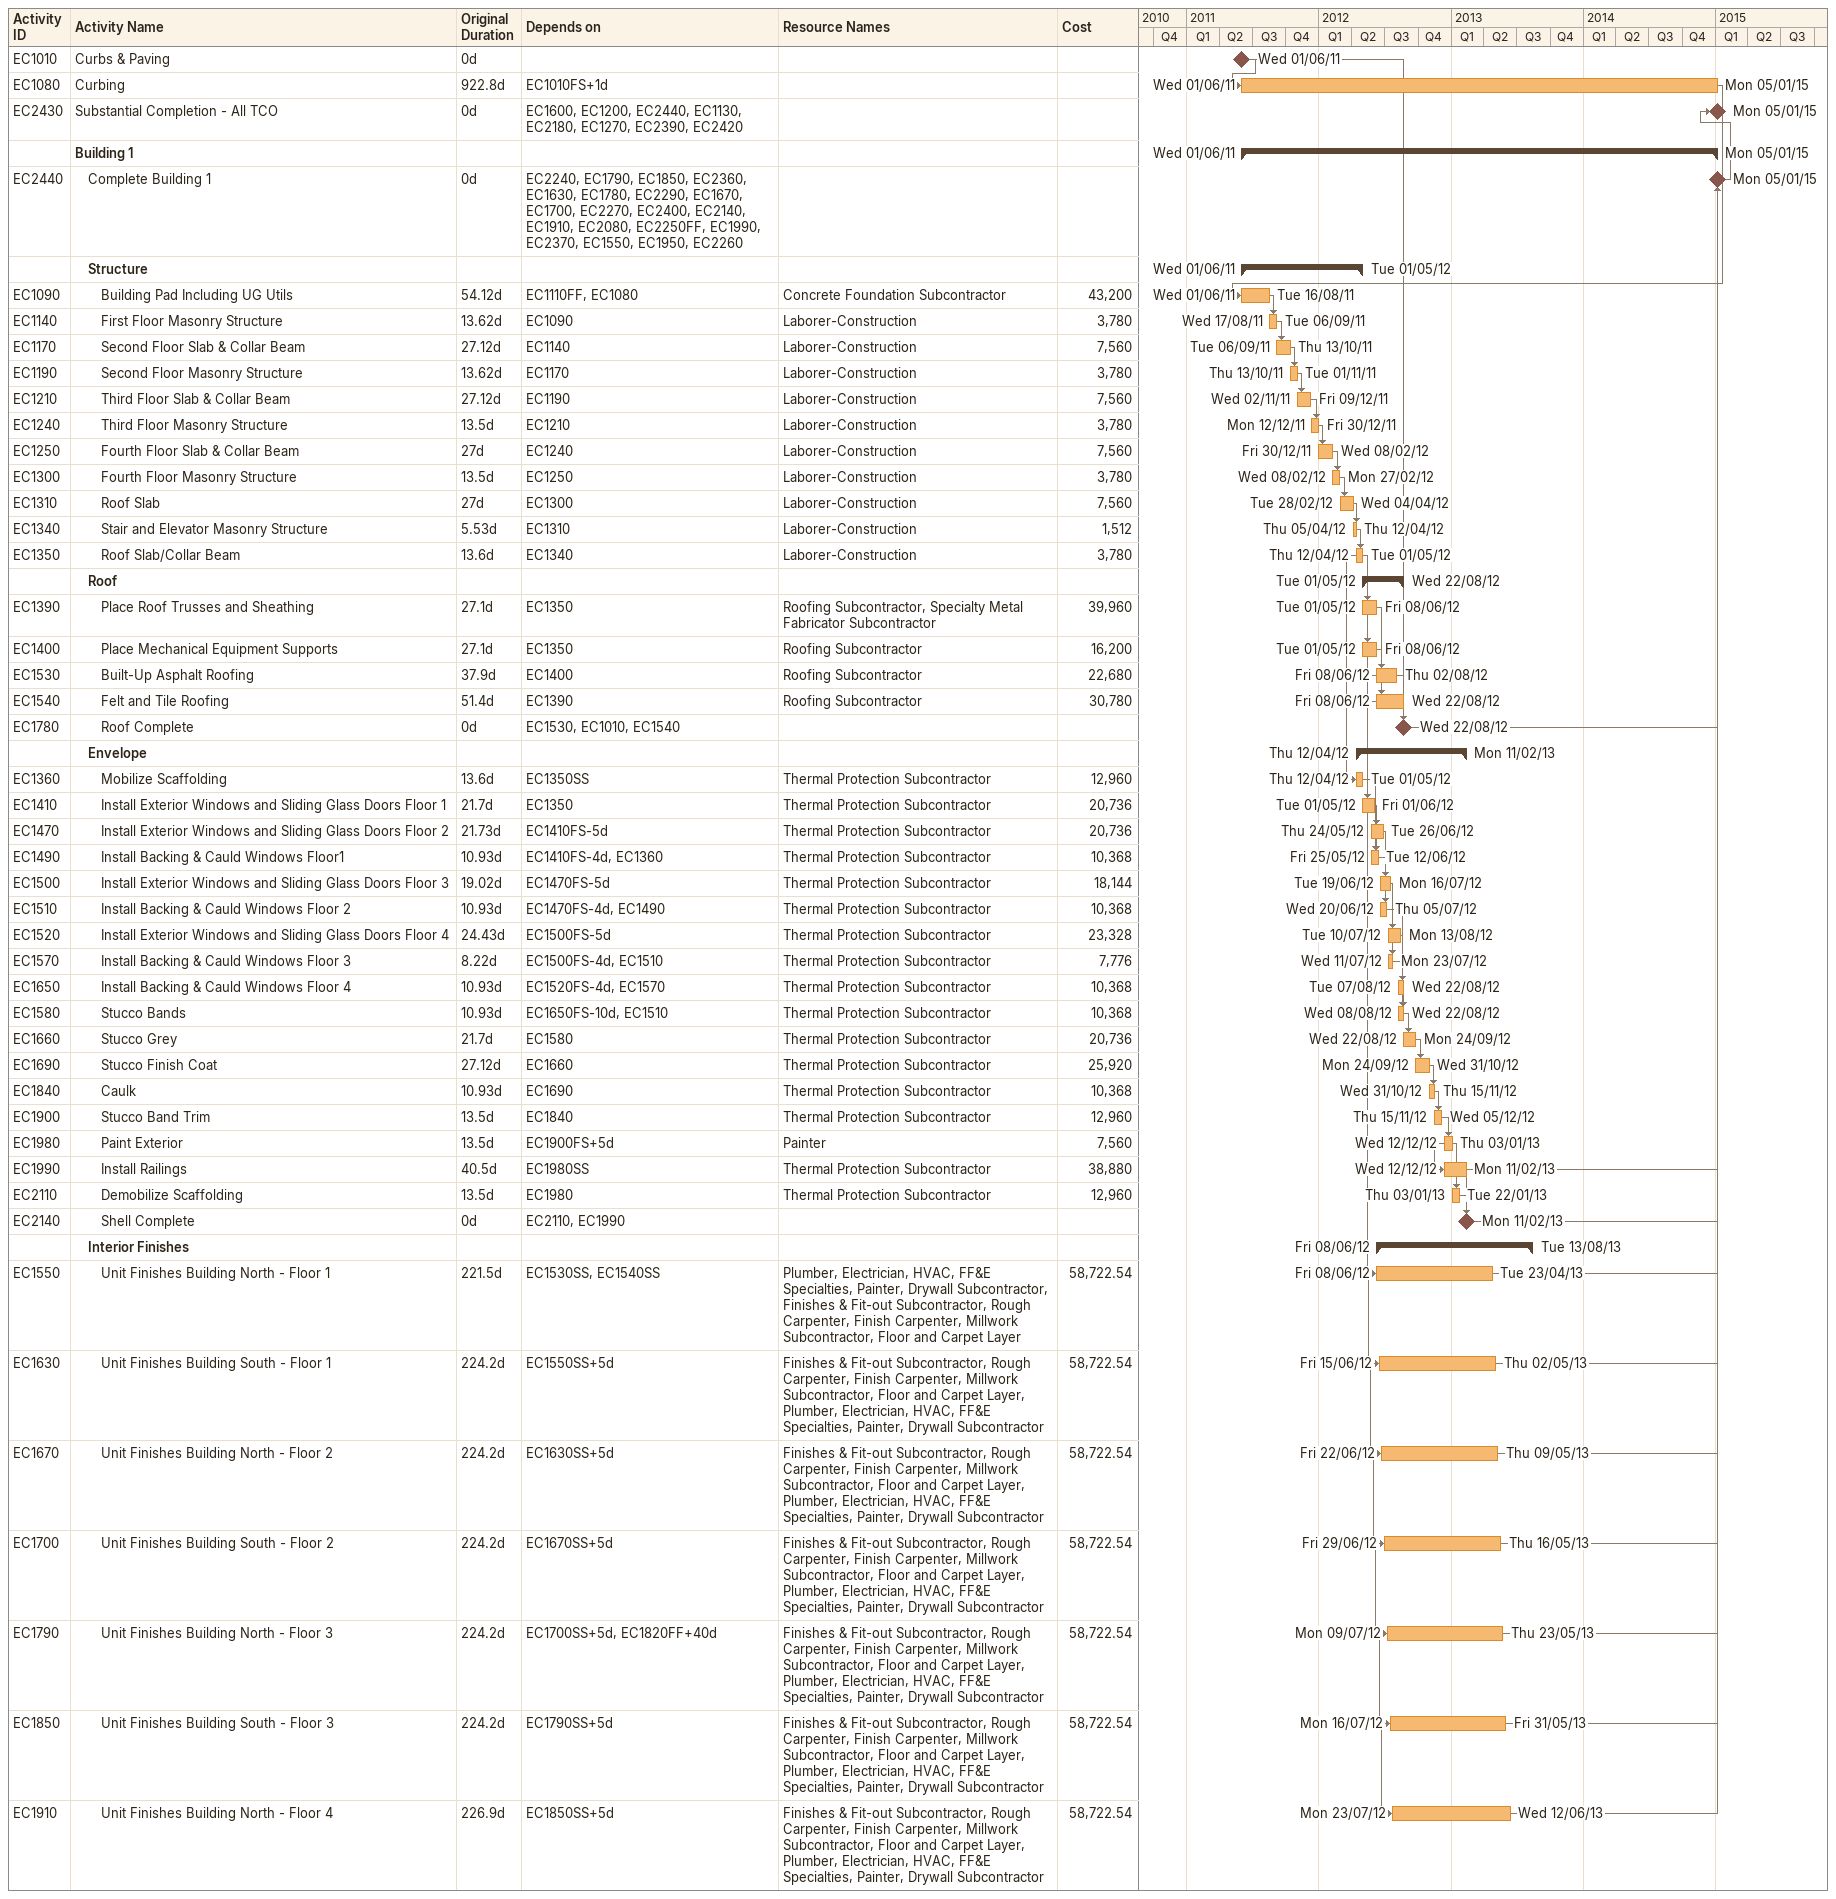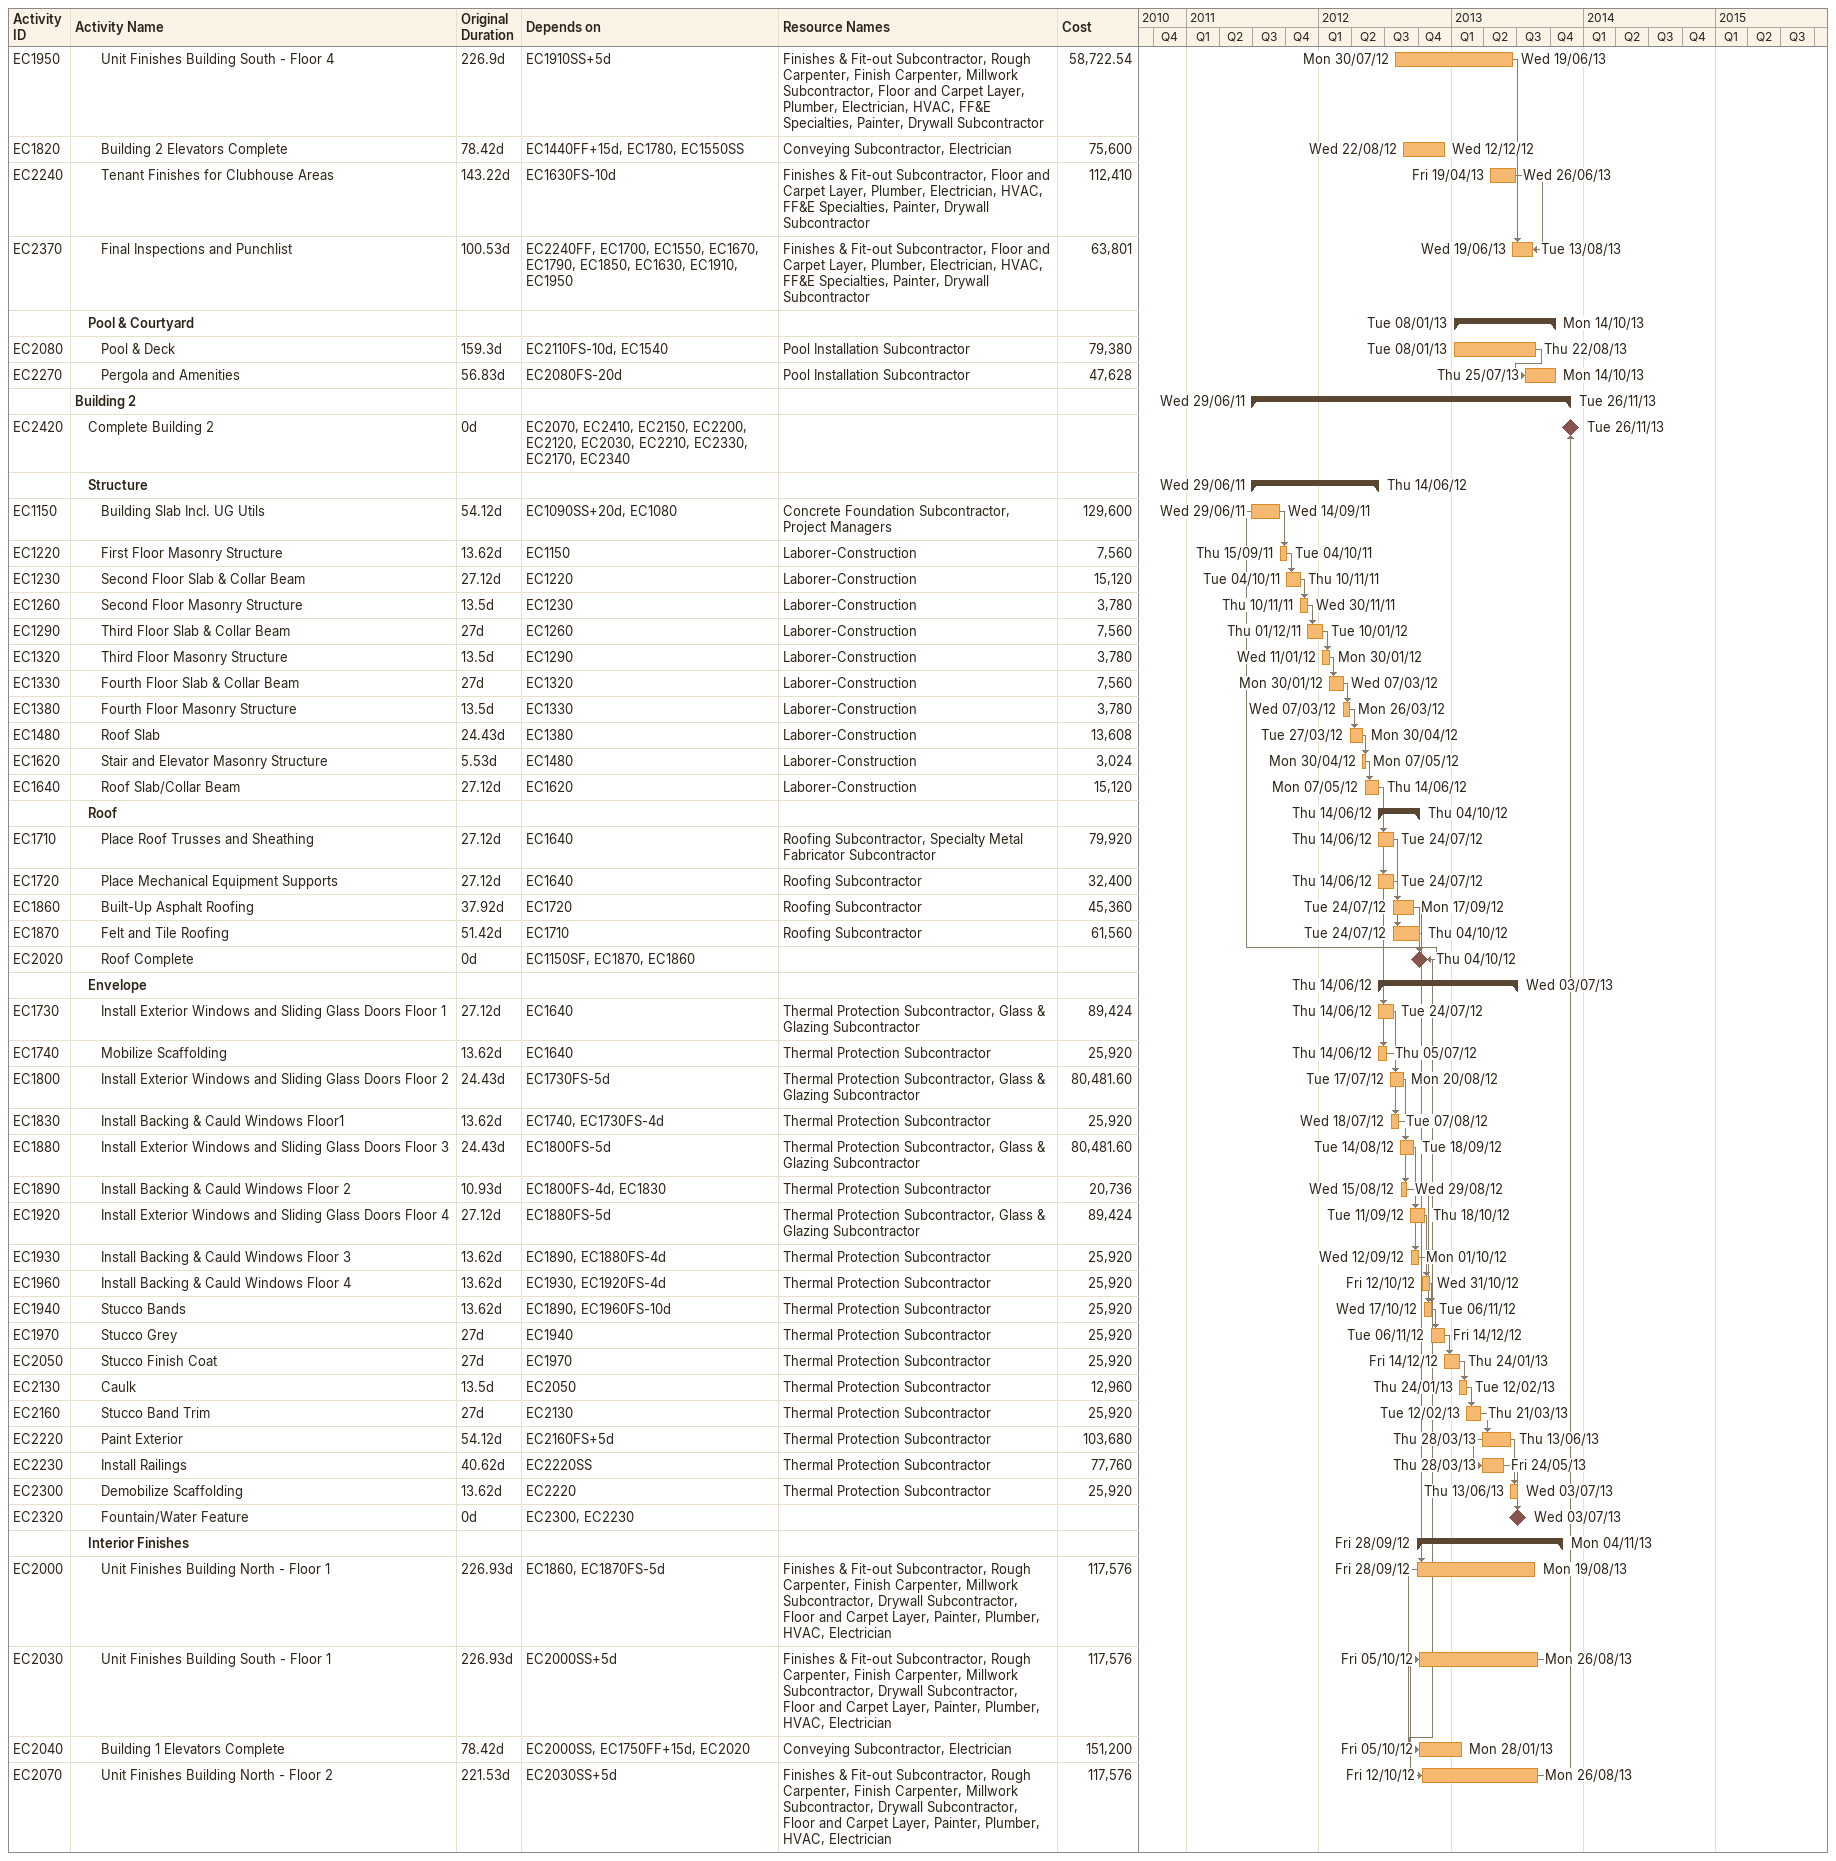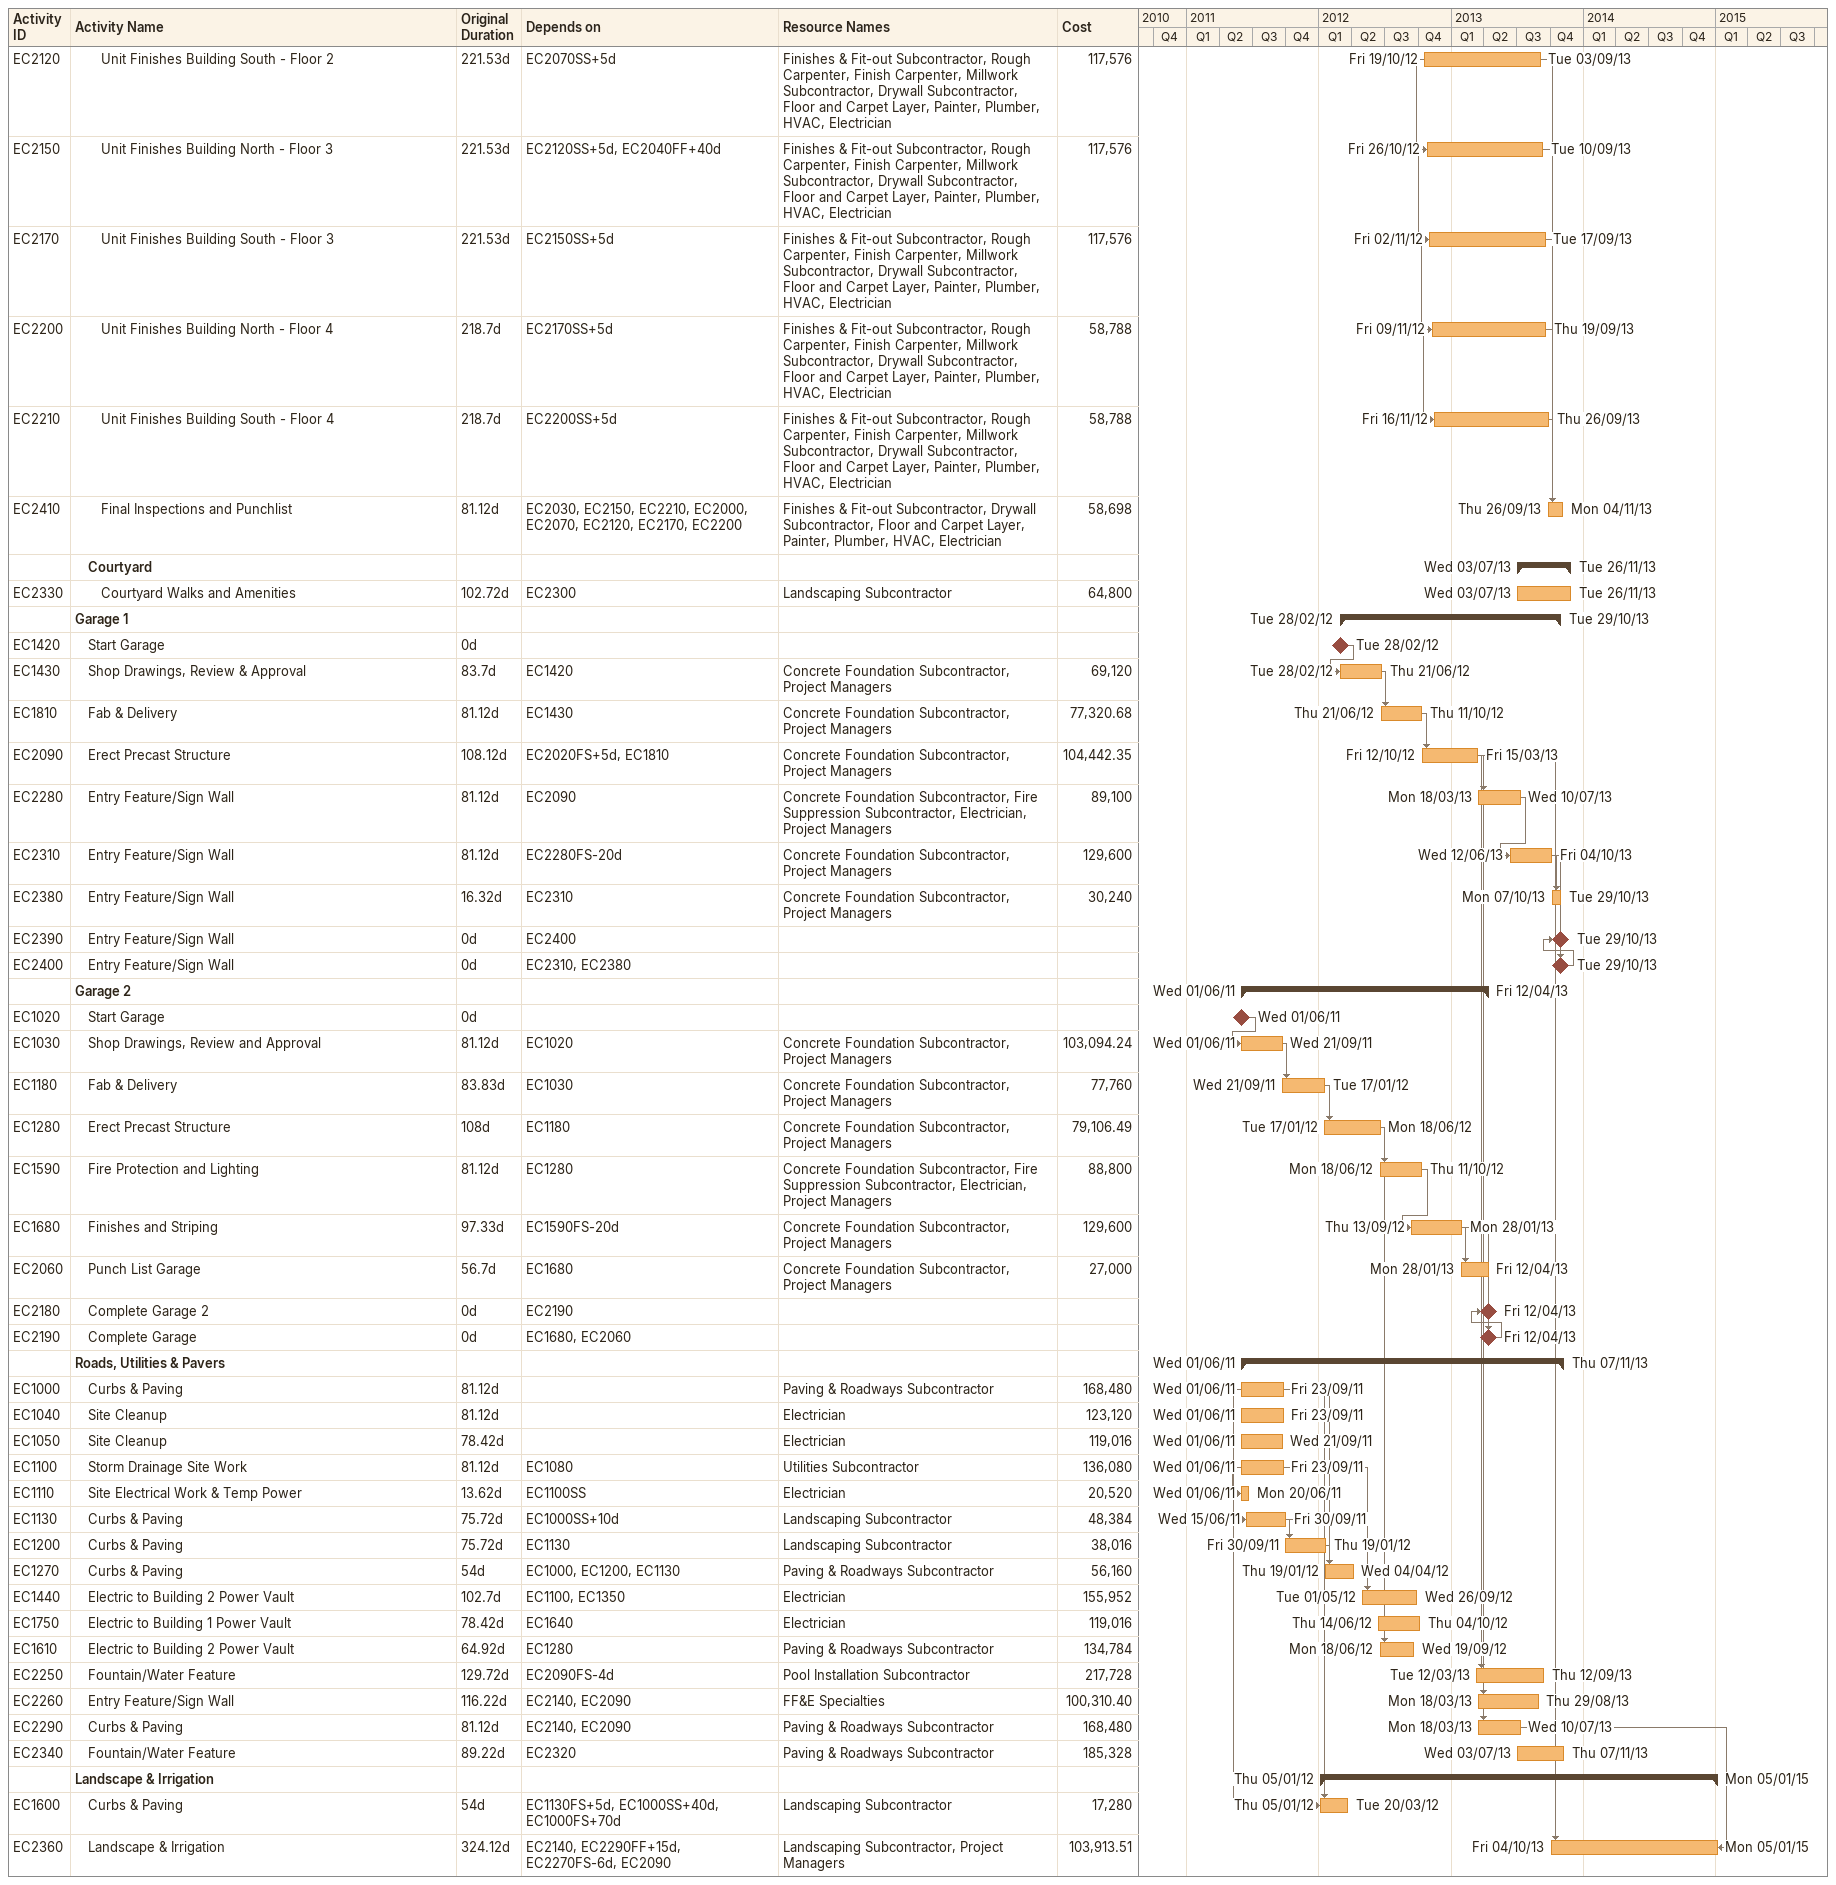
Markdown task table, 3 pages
| ID | Level | Task | Original duration | Start | Finish | Predecessors | Resources | Cost |
|---|---|---|---|---|---|---|---|---|
| EC1010 | 1 | Curbs & Paving | 0d | 2011-06-01 | 2011-06-01 |  |  |  |
| EC1080 | 1 | Curbing | 922.8d | 2011-06-01 | 2015-01-05 | EC1010FS+1d |  |  |
| EC2430 | 1 | Substantial Completion - All TCO | 0d | 2015-01-05 | 2015-01-05 | EC1600, EC1200, EC2440, EC1130, EC2180, EC1270, EC2390, EC2420 |  |  |
|  | 1 | **Building 1** |  | 2011-06-01 | 2015-01-05 |  |  |  |
| EC2440 | 2 | Complete Building 1 | 0d | 2015-01-05 | 2015-01-05 | EC2240, EC1790, EC1850, EC2360, EC1630, EC1780, EC2290, EC1670, EC1700, EC2270, EC2400, EC2140, EC1910, EC2080, EC2250FF, EC1990, EC2370, EC1550, EC1950, EC2260 |  |  |
|  | 2 | **Structure** |  | 2011-06-01 | 2012-05-01 |  |  |  |
| EC1090 | 3 | Building Pad Including UG Utils | 54.12d | 2011-06-01 | 2011-08-16 | EC1110FF, EC1080 | Concrete Foundation Subcontractor | 43200 |
| EC1140 | 3 | First Floor Masonry Structure | 13.62d | 2011-08-17 | 2011-09-06 | EC1090 | Laborer-Construction | 3780 |
| EC1170 | 3 | Second Floor Slab & Collar Beam | 27.12d | 2011-09-06 | 2011-10-13 | EC1140 | Laborer-Construction | 7560 |
| EC1190 | 3 | Second Floor Masonry Structure | 13.62d | 2011-10-13 | 2011-11-01 | EC1170 | Laborer-Construction | 3780 |
| EC1210 | 3 | Third Floor Slab & Collar Beam | 27.12d | 2011-11-02 | 2011-12-09 | EC1190 | Laborer-Construction | 7560 |
| EC1240 | 3 | Third Floor Masonry Structure | 13.5d | 2011-12-12 | 2011-12-30 | EC1210 | Laborer-Construction | 3780 |
| EC1250 | 3 | Fourth Floor Slab & Collar Beam | 27d | 2011-12-30 | 2012-02-08 | EC1240 | Laborer-Construction | 7560 |
| EC1300 | 3 | Fourth Floor Masonry Structure | 13.5d | 2012-02-08 | 2012-02-27 | EC1250 | Laborer-Construction | 3780 |
| EC1310 | 3 | Roof Slab | 27d | 2012-02-28 | 2012-04-04 | EC1300 | Laborer-Construction | 7560 |
| EC1340 | 3 | Stair and Elevator Masonry Structure | 5.53d | 2012-04-05 | 2012-04-12 | EC1310 | Laborer-Construction | 1512 |
| EC1350 | 3 | Roof Slab/Collar Beam | 13.6d | 2012-04-12 | 2012-05-01 | EC1340 | Laborer-Construction | 3780 |
|  | 2 | **Roof** |  | 2012-05-01 | 2012-08-22 |  |  |  |
| EC1390 | 3 | Place Roof Trusses and Sheathing | 27.1d | 2012-05-01 | 2012-06-08 | EC1350 | Roofing Subcontractor, Specialty Metal Fabricator Subcontractor | 39960 |
| EC1400 | 3 | Place Mechanical Equipment Supports | 27.1d | 2012-05-01 | 2012-06-08 | EC1350 | Roofing Subcontractor | 16200 |
| EC1530 | 3 | Built-Up Asphalt Roofing | 37.9d | 2012-06-08 | 2012-08-02 | EC1400 | Roofing Subcontractor | 22680 |
| EC1540 | 3 | Felt and Tile Roofing | 51.4d | 2012-06-08 | 2012-08-22 | EC1390 | Roofing Subcontractor | 30780 |
| EC1780 | 3 | Roof Complete | 0d | 2012-08-22 | 2012-08-22 | EC1530, EC1010, EC1540 |  |  |
|  | 2 | **Envelope** |  | 2012-04-12 | 2013-02-11 |  |  |  |
| EC1360 | 3 | Mobilize Scaffolding | 13.6d | 2012-04-12 | 2012-05-01 | EC1350SS | Thermal Protection Subcontractor | 12960 |
| EC1410 | 3 | Install Exterior Windows and Sliding Glass Doors Floor 1 | 21.7d | 2012-05-01 | 2012-06-01 | EC1350 | Thermal Protection Subcontractor | 20736 |
| EC1470 | 3 | Install Exterior Windows and Sliding Glass Doors Floor 2 | 21.73d | 2012-05-24 | 2012-06-26 | EC1410FS-5d | Thermal Protection Subcontractor | 20736 |
| EC1490 | 3 | Install Backing & Cauld Windows Floor1 | 10.93d | 2012-05-25 | 2012-06-12 | EC1410FS-4d, EC1360 | Thermal Protection Subcontractor | 10368 |
| EC1500 | 3 | Install Exterior Windows and Sliding Glass Doors Floor 3 | 19.02d | 2012-06-19 | 2012-07-16 | EC1470FS-5d | Thermal Protection Subcontractor | 18144 |
| EC1510 | 3 | Install Backing & Cauld Windows Floor 2 | 10.93d | 2012-06-20 | 2012-07-05 | EC1470FS-4d, EC1490 | Thermal Protection Subcontractor | 10368 |
| EC1520 | 3 | Install Exterior Windows and Sliding Glass Doors Floor 4 | 24.43d | 2012-07-10 | 2012-08-13 | EC1500FS-5d | Thermal Protection Subcontractor | 23328 |
| EC1570 | 3 | Install Backing & Cauld Windows Floor 3 | 8.22d | 2012-07-11 | 2012-07-23 | EC1500FS-4d, EC1510 | Thermal Protection Subcontractor | 7776 |
| EC1650 | 3 | Install Backing & Cauld Windows Floor 4 | 10.93d | 2012-08-07 | 2012-08-22 | EC1520FS-4d, EC1570 | Thermal Protection Subcontractor | 10368 |
| EC1580 | 3 | Stucco Bands | 10.93d | 2012-08-08 | 2012-08-22 | EC1650FS-10d, EC1510 | Thermal Protection Subcontractor | 10368 |
| EC1660 | 3 | Stucco Grey | 21.7d | 2012-08-22 | 2012-09-24 | EC1580 | Thermal Protection Subcontractor | 20736 |
| EC1690 | 3 | Stucco Finish Coat | 27.12d | 2012-09-24 | 2012-10-31 | EC1660 | Thermal Protection Subcontractor | 25920 |
| EC1840 | 3 | Caulk | 10.93d | 2012-10-31 | 2012-11-15 | EC1690 | Thermal Protection Subcontractor | 10368 |
| EC1900 | 3 | Stucco Band Trim | 13.5d | 2012-11-15 | 2012-12-05 | EC1840 | Thermal Protection Subcontractor | 12960 |
| EC1980 | 3 | Paint Exterior | 13.5d | 2012-12-12 | 2013-01-03 | EC1900FS+5d | Painter | 7560 |
| EC1990 | 3 | Install Railings | 40.5d | 2012-12-12 | 2013-02-11 | EC1980SS | Thermal Protection Subcontractor | 38880 |
| EC2110 | 3 | Demobilize Scaffolding | 13.5d | 2013-01-03 | 2013-01-22 | EC1980 | Thermal Protection Subcontractor | 12960 |
| EC2140 | 3 | Shell Complete | 0d | 2013-02-11 | 2013-02-11 | EC2110, EC1990 |  |  |
|  | 2 | **Interior Finishes** |  | 2012-06-08 | 2013-08-13 |  |  |  |
| EC1550 | 3 | Unit Finishes Building North - Floor 1 | 221.5d | 2012-06-08 | 2013-04-23 | EC1530SS, EC1540SS | Plumber, Electrician, HVAC, FF&E Specialties, Painter, Drywall Subcontractor, Finishes & Fit-out Subcontractor, Rough Carpenter, Finish Carpenter, Millwork Subcontractor, Floor and Carpet Layer | 58722.54 |
| EC1630 | 3 | Unit Finishes Building South - Floor 1 | 224.2d | 2012-06-15 | 2013-05-02 | EC1550SS+5d | Finishes & Fit-out Subcontractor, Rough Carpenter, Finish Carpenter, Millwork Subcontractor, Floor and Carpet Layer, Plumber, Electrician, HVAC, FF&E Specialties, Painter, Drywall Subcontractor | 58722.54 |
| EC1670 | 3 | Unit Finishes Building North - Floor 2 | 224.2d | 2012-06-22 | 2013-05-09 | EC1630SS+5d | Finishes & Fit-out Subcontractor, Rough Carpenter, Finish Carpenter, Millwork Subcontractor, Floor and Carpet Layer, Plumber, Electrician, HVAC, FF&E Specialties, Painter, Drywall Subcontractor | 58722.54 |
| EC1700 | 3 | Unit Finishes Building South - Floor 2 | 224.2d | 2012-06-29 | 2013-05-16 | EC1670SS+5d | Finishes & Fit-out Subcontractor, Rough Carpenter, Finish Carpenter, Millwork Subcontractor, Floor and Carpet Layer, Plumber, Electrician, HVAC, FF&E Specialties, Painter, Drywall Subcontractor | 58722.54 |
| EC1790 | 3 | Unit Finishes Building North - Floor 3 | 224.2d | 2012-07-09 | 2013-05-23 | EC1700SS+5d, EC1820FF+40d | Finishes & Fit-out Subcontractor, Rough Carpenter, Finish Carpenter, Millwork Subcontractor, Floor and Carpet Layer, Plumber, Electrician, HVAC, FF&E Specialties, Painter, Drywall Subcontractor | 58722.54 |
| EC1850 | 3 | Unit Finishes Building South - Floor 3 | 224.2d | 2012-07-16 | 2013-05-31 | EC1790SS+5d | Finishes & Fit-out Subcontractor, Rough Carpenter, Finish Carpenter, Millwork Subcontractor, Floor and Carpet Layer, Plumber, Electrician, HVAC, FF&E Specialties, Painter, Drywall Subcontractor | 58722.54 |
| EC1910 | 3 | Unit Finishes Building North - Floor 4 | 226.9d | 2012-07-23 | 2013-06-12 | EC1850SS+5d | Finishes & Fit-out Subcontractor, Rough Carpenter, Finish Carpenter, Millwork Subcontractor, Floor and Carpet Layer, Plumber, Electrician, HVAC, FF&E Specialties, Painter, Drywall Subcontractor | 58722.54 |
| EC1950 | 3 | Unit Finishes Building South - Floor 4 | 226.9d | 2012-07-30 | 2013-06-19 | EC1910SS+5d | Finishes & Fit-out Subcontractor, Rough Carpenter, Finish Carpenter, Millwork Subcontractor, Floor and Carpet Layer, Plumber, Electrician, HVAC, FF&E Specialties, Painter, Drywall Subcontractor | 58722.54 |
| EC1820 | 3 | Building 2 Elevators Complete | 78.42d | 2012-08-22 | 2012-12-12 | EC1440FF+15d, EC1780, EC1550SS | Conveying Subcontractor, Electrician | 75600 |
| EC2240 | 3 | Tenant Finishes for Clubhouse Areas | 143.22d | 2013-04-19 | 2013-06-26 | EC1630FS-10d | Finishes & Fit-out Subcontractor, Floor and Carpet Layer, Plumber, Electrician, HVAC, FF&E Specialties, Painter, Drywall Subcontractor | 112410 |
| EC2370 | 3 | Final Inspections and Punchlist | 100.53d | 2013-06-19 | 2013-08-13 | EC2240FF, EC1700, EC1550, EC1670, EC1790, EC1850, EC1630, EC1910, EC1950 | Finishes & Fit-out Subcontractor, Floor and Carpet Layer, Plumber, Electrician, HVAC, FF&E Specialties, Painter, Drywall Subcontractor | 63801 |
|  | 2 | **Pool & Courtyard** |  | 2013-01-08 | 2013-10-14 |  |  |  |
| EC2080 | 3 | Pool & Deck | 159.3d | 2013-01-08 | 2013-08-22 | EC2110FS-10d, EC1540 | Pool Installation Subcontractor | 79380 |
| EC2270 | 3 | Pergola and Amenities | 56.83d | 2013-07-25 | 2013-10-14 | EC2080FS-20d | Pool Installation Subcontractor | 47628 |
|  | 1 | **Building 2** |  | 2011-06-29 | 2013-11-26 |  |  |  |
| EC2420 | 2 | Complete Building 2 | 0d | 2013-11-26 | 2013-11-26 | EC2070, EC2410, EC2150, EC2200, EC2120, EC2030, EC2210, EC2330, EC2170, EC2340 |  |  |
|  | 2 | **Structure** |  | 2011-06-29 | 2012-06-14 |  |  |  |
| EC1150 | 3 | Building Slab Incl. UG Utils | 54.12d | 2011-06-29 | 2011-09-14 | EC1090SS+20d, EC1080 | Concrete Foundation Subcontractor, Project Managers | 129600 |
| EC1220 | 3 | First Floor Masonry Structure | 13.62d | 2011-09-15 | 2011-10-04 | EC1150 | Laborer-Construction | 7560 |
| EC1230 | 3 | Second Floor Slab & Collar Beam | 27.12d | 2011-10-04 | 2011-11-10 | EC1220 | Laborer-Construction | 15120 |
| EC1260 | 3 | Second Floor Masonry Structure | 13.5d | 2011-11-10 | 2011-11-30 | EC1230 | Laborer-Construction | 3780 |
| EC1290 | 3 | Third Floor Slab & Collar Beam | 27d | 2011-12-01 | 2012-01-10 | EC1260 | Laborer-Construction | 7560 |
| EC1320 | 3 | Third Floor Masonry Structure | 13.5d | 2012-01-11 | 2012-01-30 | EC1290 | Laborer-Construction | 3780 |
| EC1330 | 3 | Fourth Floor Slab & Collar Beam | 27d | 2012-01-30 | 2012-03-07 | EC1320 | Laborer-Construction | 7560 |
| EC1380 | 3 | Fourth Floor Masonry Structure | 13.5d | 2012-03-07 | 2012-03-26 | EC1330 | Laborer-Construction | 3780 |
| EC1480 | 3 | Roof Slab | 24.43d | 2012-03-27 | 2012-04-30 | EC1380 | Laborer-Construction | 13608 |
| EC1620 | 3 | Stair and Elevator Masonry Structure | 5.53d | 2012-04-30 | 2012-05-07 | EC1480 | Laborer-Construction | 3024 |
| EC1640 | 3 | Roof Slab/Collar Beam | 27.12d | 2012-05-07 | 2012-06-14 | EC1620 | Laborer-Construction | 15120 |
|  | 2 | **Roof** |  | 2012-06-14 | 2012-10-04 |  |  |  |
| EC1710 | 3 | Place Roof Trusses and Sheathing | 27.12d | 2012-06-14 | 2012-07-24 | EC1640 | Roofing Subcontractor, Specialty Metal Fabricator Subcontractor | 79920 |
| EC1720 | 3 | Place Mechanical Equipment Supports | 27.12d | 2012-06-14 | 2012-07-24 | EC1640 | Roofing Subcontractor | 32400 |
| EC1860 | 3 | Built-Up Asphalt Roofing | 37.92d | 2012-07-24 | 2012-09-17 | EC1720 | Roofing Subcontractor | 45360 |
| EC1870 | 3 | Felt and Tile Roofing | 51.42d | 2012-07-24 | 2012-10-04 | EC1710 | Roofing Subcontractor | 61560 |
| EC2020 | 3 | Roof Complete | 0d | 2012-10-04 | 2012-10-04 | EC1150SF, EC1870, EC1860 |  |  |
|  | 2 | **Envelope** |  | 2012-06-14 | 2013-07-03 |  |  |  |
| EC1730 | 3 | Install Exterior Windows and Sliding Glass Doors Floor 1 | 27.12d | 2012-06-14 | 2012-07-24 | EC1640 | Thermal Protection Subcontractor, Glass & Glazing Subcontractor | 89424 |
| EC1740 | 3 | Mobilize Scaffolding | 13.62d | 2012-06-14 | 2012-07-05 | EC1640 | Thermal Protection Subcontractor | 25920 |
| EC1800 | 3 | Install Exterior Windows and Sliding Glass Doors Floor 2 | 24.43d | 2012-07-17 | 2012-08-20 | EC1730FS-5d | Thermal Protection Subcontractor, Glass & Glazing Subcontractor | 80481.60 |
| EC1830 | 3 | Install Backing & Cauld Windows Floor1 | 13.62d | 2012-07-18 | 2012-08-07 | EC1740, EC1730FS-4d | Thermal Protection Subcontractor | 25920 |
| EC1880 | 3 | Install Exterior Windows and Sliding Glass Doors Floor 3 | 24.43d | 2012-08-14 | 2012-09-18 | EC1800FS-5d | Thermal Protection Subcontractor, Glass & Glazing Subcontractor | 80481.60 |
| EC1890 | 3 | Install Backing & Cauld Windows Floor 2 | 10.93d | 2012-08-15 | 2012-08-29 | EC1800FS-4d, EC1830 | Thermal Protection Subcontractor | 20736 |
| EC1920 | 3 | Install Exterior Windows and Sliding Glass Doors Floor 4 | 27.12d | 2012-09-11 | 2012-10-18 | EC1880FS-5d | Thermal Protection Subcontractor, Glass & Glazing Subcontractor | 89424 |
| EC1930 | 3 | Install Backing & Cauld Windows Floor 3 | 13.62d | 2012-09-12 | 2012-10-01 | EC1890, EC1880FS-4d | Thermal Protection Subcontractor | 25920 |
| EC1960 | 3 | Install Backing & Cauld Windows Floor 4 | 13.62d | 2012-10-12 | 2012-10-31 | EC1930, EC1920FS-4d | Thermal Protection Subcontractor | 25920 |
| EC1940 | 3 | Stucco Bands | 13.62d | 2012-10-17 | 2012-11-06 | EC1890, EC1960FS-10d | Thermal Protection Subcontractor | 25920 |
| EC1970 | 3 | Stucco Grey | 27d | 2012-11-06 | 2012-12-14 | EC1940 | Thermal Protection Subcontractor | 25920 |
| EC2050 | 3 | Stucco Finish Coat | 27d | 2012-12-14 | 2013-01-24 | EC1970 | Thermal Protection Subcontractor | 25920 |
| EC2130 | 3 | Caulk | 13.5d | 2013-01-24 | 2013-02-12 | EC2050 | Thermal Protection Subcontractor | 12960 |
| EC2160 | 3 | Stucco Band Trim | 27d | 2013-02-12 | 2013-03-21 | EC2130 | Thermal Protection Subcontractor | 25920 |
| EC2220 | 3 | Paint Exterior | 54.12d | 2013-03-28 | 2013-06-13 | EC2160FS+5d | Thermal Protection Subcontractor | 103680 |
| EC2230 | 3 | Install Railings | 40.62d | 2013-03-28 | 2013-05-24 | EC2220SS | Thermal Protection Subcontractor | 77760 |
| EC2300 | 3 | Demobilize Scaffolding | 13.62d | 2013-06-13 | 2013-07-03 | EC2220 | Thermal Protection Subcontractor | 25920 |
| EC2320 | 3 | Fountain/Water Feature | 0d | 2013-07-03 | 2013-07-03 | EC2300, EC2230 |  |  |
|  | 2 | **Interior Finishes** |  | 2012-09-28 | 2013-11-04 |  |  |  |
| EC2000 | 3 | Unit Finishes Building North - Floor 1 | 226.93d | 2012-09-28 | 2013-08-19 | EC1860, EC1870FS-5d | Finishes & Fit-out Subcontractor, Rough Carpenter, Finish Carpenter, Millwork Subcontractor, Drywall Subcontractor, Floor and Carpet Layer, Painter, Plumber, HVAC, Electrician | 117576 |
| EC2030 | 3 | Unit Finishes Building South - Floor 1 | 226.93d | 2012-10-05 | 2013-08-26 | EC2000SS+5d | Finishes & Fit-out Subcontractor, Rough Carpenter, Finish Carpenter, Millwork Subcontractor, Drywall Subcontractor, Floor and Carpet Layer, Painter, Plumber, HVAC, Electrician | 117576 |
| EC2040 | 3 | Building 1 Elevators Complete | 78.42d | 2012-10-05 | 2013-01-28 | EC2000SS, EC1750FF+15d, EC2020 | Conveying Subcontractor, Electrician | 151200 |
| EC2070 | 3 | Unit Finishes Building North - Floor 2 | 221.53d | 2012-10-12 | 2013-08-26 | EC2030SS+5d | Finishes & Fit-out Subcontractor, Rough Carpenter, Finish Carpenter, Millwork Subcontractor, Drywall Subcontractor, Floor and Carpet Layer, Painter, Plumber, HVAC, Electrician | 117576 |
| EC2120 | 3 | Unit Finishes Building South - Floor 2 | 221.53d | 2012-10-19 | 2013-09-03 | EC2070SS+5d | Finishes & Fit-out Subcontractor, Rough Carpenter, Finish Carpenter, Millwork Subcontractor, Drywall Subcontractor, Floor and Carpet Layer, Painter, Plumber, HVAC, Electrician | 117576 |
| EC2150 | 3 | Unit Finishes Building North - Floor 3 | 221.53d | 2012-10-26 | 2013-09-10 | EC2120SS+5d, EC2040FF+40d | Finishes & Fit-out Subcontractor, Rough Carpenter, Finish Carpenter, Millwork Subcontractor, Drywall Subcontractor, Floor and Carpet Layer, Painter, Plumber, HVAC, Electrician | 117576 |
| EC2170 | 3 | Unit Finishes Building South - Floor 3 | 221.53d | 2012-11-02 | 2013-09-17 | EC2150SS+5d | Finishes & Fit-out Subcontractor, Rough Carpenter, Finish Carpenter, Millwork Subcontractor, Drywall Subcontractor, Floor and Carpet Layer, Painter, Plumber, HVAC, Electrician | 117576 |
| EC2200 | 3 | Unit Finishes Building North - Floor 4 | 218.7d | 2012-11-09 | 2013-09-19 | EC2170SS+5d | Finishes & Fit-out Subcontractor, Rough Carpenter, Finish Carpenter, Millwork Subcontractor, Drywall Subcontractor, Floor and Carpet Layer, Painter, Plumber, HVAC, Electrician | 58788 |
| EC2210 | 3 | Unit Finishes Building South - Floor 4 | 218.7d | 2012-11-16 | 2013-09-26 | EC2200SS+5d | Finishes & Fit-out Subcontractor, Rough Carpenter, Finish Carpenter, Millwork Subcontractor, Drywall Subcontractor, Floor and Carpet Layer, Painter, Plumber, HVAC, Electrician | 58788 |
| EC2410 | 3 | Final Inspections and Punchlist | 81.12d | 2013-09-26 | 2013-11-04 | EC2030, EC2150, EC2210, EC2000, EC2070, EC2120, EC2170, EC2200 | Finishes & Fit-out Subcontractor, Drywall Subcontractor, Floor and Carpet Layer, Painter, Plumber, HVAC, Electrician | 58698 |
|  | 2 | **Courtyard** |  | 2013-07-03 | 2013-11-26 |  |  |  |
| EC2330 | 3 | Courtyard Walks and Amenities | 102.72d | 2013-07-03 | 2013-11-26 | EC2300 | Landscaping Subcontractor | 64800 |
|  | 1 | **Garage 1** |  | 2012-02-28 | 2013-10-29 |  |  |  |
| EC1420 | 2 | Start Garage | 0d | 2012-02-28 | 2012-02-28 |  |  |  |
| EC1430 | 2 | Shop Drawings, Review & Approval | 83.7d | 2012-02-28 | 2012-06-21 | EC1420 | Concrete Foundation Subcontractor, Project Managers | 69120 |
| EC1810 | 2 | Fab & Delivery | 81.12d | 2012-06-21 | 2012-10-11 | EC1430 | Concrete Foundation Subcontractor, Project Managers | 77320.68 |
| EC2090 | 2 | Erect Precast Structure | 108.12d | 2012-10-12 | 2013-03-15 | EC2020FS+5d, EC1810 | Concrete Foundation Subcontractor, Project Managers | 104442.35 |
| EC2280 | 2 | Entry Feature/Sign Wall | 81.12d | 2013-03-18 | 2013-07-10 | EC2090 | Concrete Foundation Subcontractor, Fire Suppression Subcontractor, Electrician, Project Managers | 89100 |
| EC2310 | 2 | Entry Feature/Sign Wall | 81.12d | 2013-06-12 | 2013-10-04 | EC2280FS-20d | Concrete Foundation Subcontractor, Project Managers | 129600 |
| EC2380 | 2 | Entry Feature/Sign Wall | 16.32d | 2013-10-07 | 2013-10-29 | EC2310 | Concrete Foundation Subcontractor, Project Managers | 30240 |
| EC2390 | 2 | Entry Feature/Sign Wall | 0d | 2013-10-29 | 2013-10-29 | EC2400 |  |  |
| EC2400 | 2 | Entry Feature/Sign Wall | 0d | 2013-10-29 | 2013-10-29 | EC2310, EC2380 |  |  |
|  | 1 | **Garage 2** |  | 2011-06-01 | 2013-04-12 |  |  |  |
| EC1020 | 2 | Start Garage | 0d | 2011-06-01 | 2011-06-01 |  |  |  |
| EC1030 | 2 | Shop Drawings, Review and Approval | 81.12d | 2011-06-01 | 2011-09-21 | EC1020 | Concrete Foundation Subcontractor, Project Managers | 103094.24 |
| EC1180 | 2 | Fab & Delivery | 83.83d | 2011-09-21 | 2012-01-17 | EC1030 | Concrete Foundation Subcontractor, Project Managers | 77760 |
| EC1280 | 2 | Erect Precast Structure | 108d | 2012-01-17 | 2012-06-18 | EC1180 | Concrete Foundation Subcontractor, Project Managers | 79106.49 |
| EC1590 | 2 | Fire Protection and Lighting | 81.12d | 2012-06-18 | 2012-10-11 | EC1280 | Concrete Foundation Subcontractor, Fire Suppression Subcontractor, Electrician, Project Managers | 88800 |
| EC1680 | 2 | Finishes and Striping | 97.33d | 2012-09-13 | 2013-01-28 | EC1590FS-20d | Concrete Foundation Subcontractor, Project Managers | 129600 |
| EC2060 | 2 | Punch List Garage | 56.7d | 2013-01-28 | 2013-04-12 | EC1680 | Concrete Foundation Subcontractor, Project Managers | 27000 |
| EC2180 | 2 | Complete Garage 2 | 0d | 2013-04-12 | 2013-04-12 | EC2190 |  |  |
| EC2190 | 2 | Complete Garage | 0d | 2013-04-12 | 2013-04-12 | EC1680, EC2060 |  |  |
|  | 1 | **Roads, Utilities & Pavers** |  | 2011-06-01 | 2013-11-07 |  |  |  |
| EC1000 | 2 | Curbs & Paving | 81.12d | 2011-06-01 | 2011-09-23 |  | Paving & Roadways Subcontractor | 168480 |
| EC1040 | 2 | Site Cleanup | 81.12d | 2011-06-01 | 2011-09-23 |  | Electrician | 123120 |
| EC1050 | 2 | Site Cleanup | 78.42d | 2011-06-01 | 2011-09-21 |  | Electrician | 119016 |
| EC1100 | 2 | Storm Drainage Site Work | 81.12d | 2011-06-01 | 2011-09-23 | EC1080 | Utilities Subcontractor | 136080 |
| EC1110 | 2 | Site Electrical Work & Temp Power | 13.62d | 2011-06-01 | 2011-06-20 | EC1100SS | Electrician | 20520 |
| EC1130 | 2 | Curbs & Paving | 75.72d | 2011-06-15 | 2011-09-30 | EC1000SS+10d | Landscaping Subcontractor | 48384 |
| EC1200 | 2 | Curbs & Paving | 75.72d | 2011-09-30 | 2012-01-19 | EC1130 | Landscaping Subcontractor | 38016 |
| EC1270 | 2 | Curbs & Paving | 54d | 2012-01-19 | 2012-04-04 | EC1000, EC1200, EC1130 | Paving & Roadways Subcontractor | 56160 |
| EC1440 | 2 | Electric to Building 2 Power Vault | 102.7d | 2012-05-01 | 2012-09-26 | EC1100, EC1350 | Electrician | 155952 |
| EC1750 | 2 | Electric to Building 1 Power Vault | 78.42d | 2012-06-14 | 2012-10-04 | EC1640 | Electrician | 119016 |
| EC1610 | 2 | Electric to Building 2 Power Vault | 64.92d | 2012-06-18 | 2012-09-19 | EC1280 | Paving & Roadways Subcontractor | 134784 |
| EC2250 | 2 | Fountain/Water Feature | 129.72d | 2013-03-12 | 2013-09-12 | EC2090FS-4d | Pool Installation Subcontractor | 217728 |
| EC2260 | 2 | Entry Feature/Sign Wall | 116.22d | 2013-03-18 | 2013-08-29 | EC2140, EC2090 | FF&E Specialties | 100310.40 |
| EC2290 | 2 | Curbs & Paving | 81.12d | 2013-03-18 | 2013-07-10 | EC2140, EC2090 | Paving & Roadways Subcontractor | 168480 |
| EC2340 | 2 | Fountain/Water Feature | 89.22d | 2013-07-03 | 2013-11-07 | EC2320 | Paving & Roadways Subcontractor | 185328 |
|  | 1 | **Landscape & Irrigation** |  | 2012-01-05 | 2015-01-05 |  |  |  |
| EC1600 | 2 | Curbs & Paving | 54d | 2012-01-05 | 2012-03-20 | EC1130FS+5d, EC1000SS+40d, EC1000FS+70d | Landscaping Subcontractor | 17280 |
| EC2360 | 2 | Landscape & Irrigation | 324.12d | 2013-10-04 | 2015-01-05 | EC2140, EC2290FF+15d, EC2270FS-6d, EC2090 | Landscaping Subcontractor, Project Managers | 103913.51 |
